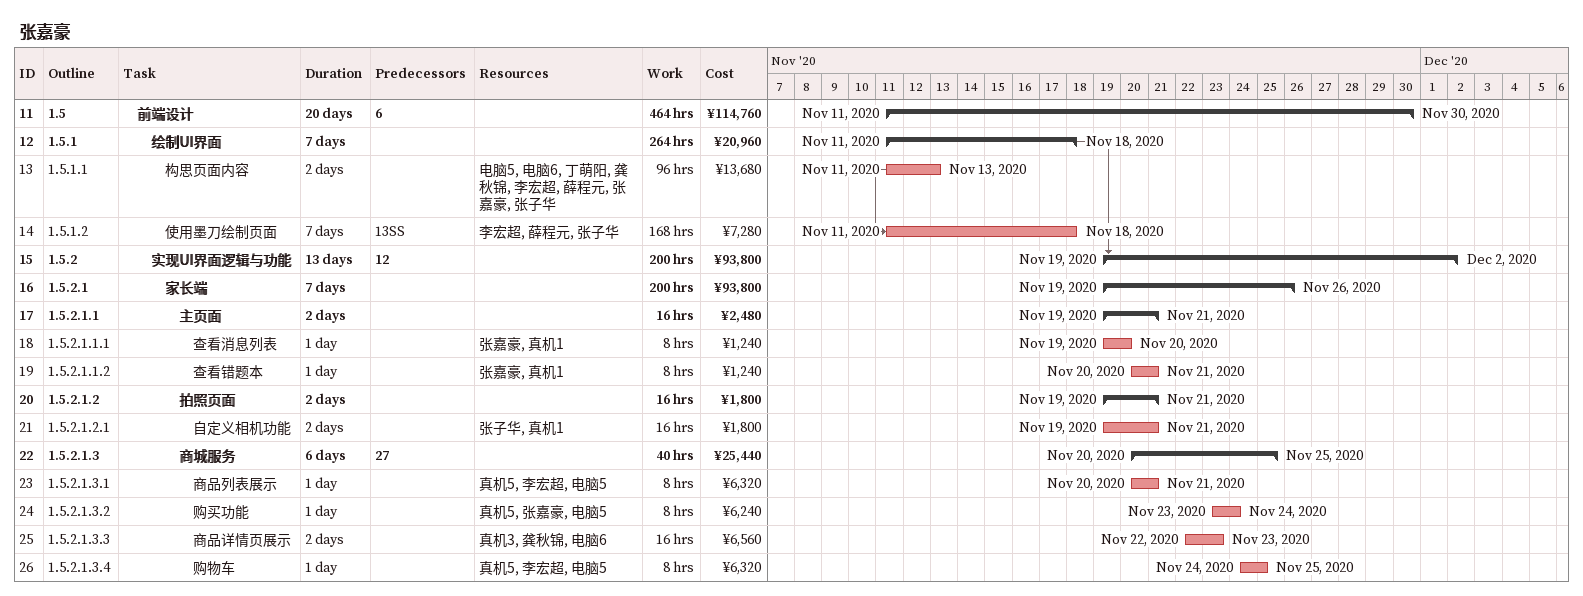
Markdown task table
张嘉豪

| ID | WBS | Task | Duration | Start | Finish | Predecessors | Resources | Work (h) | Cost (¥) |
|---|---|---|---|---|---|---|---|---|---|
| 11 | 1.5 | **前端设计** | 20d | 2020-11-11 | 2020-11-30 | 6 |  | 464 | 114760 |
| 12 | 1.5.1 | **绘制UI界面** | 7d | 2020-11-11 | 2020-11-18 |  |  | 264 | 20960 |
| 13 | 1.5.1.1 | 构思页面内容 | 2d | 2020-11-11 | 2020-11-13 |  | 电脑5, 电脑6, 丁萌阳, 龚秋锦, 李宏超, 薛程元, 张嘉豪, 张子华 | 96 | 13680 |
| 14 | 1.5.1.2 | 使用墨刀绘制页面 | 7d | 2020-11-11 | 2020-11-18 | 13SS | 李宏超, 薛程元, 张子华 | 168 | 7280 |
| 15 | 1.5.2 | **实现UI界面逻辑与功能** | 13d | 2020-11-19 | 2020-12-02 | 12 |  | 200 | 93800 |
| 16 | 1.5.2.1 | **家长端** | 7d | 2020-11-19 | 2020-11-26 |  |  | 200 | 93800 |
| 17 | 1.5.2.1.1 | **主页面** | 2d | 2020-11-19 | 2020-11-21 |  |  | 16 | 2480 |
| 18 | 1.5.2.1.1.1 | 查看消息列表 | 1d | 2020-11-19 | 2020-11-20 |  | 张嘉豪, 真机1 | 8 | 1240 |
| 19 | 1.5.2.1.1.2 | 查看错题本 | 1d | 2020-11-20 | 2020-11-21 |  | 张嘉豪, 真机1 | 8 | 1240 |
| 20 | 1.5.2.1.2 | **拍照页面** | 2d | 2020-11-19 | 2020-11-21 |  |  | 16 | 1800 |
| 21 | 1.5.2.1.2.1 | 自定义相机功能 | 2d | 2020-11-19 | 2020-11-21 |  | 张子华, 真机1 | 16 | 1800 |
| 22 | 1.5.2.1.3 | **商城服务** | 6d | 2020-11-20 | 2020-11-25 | 27 |  | 40 | 25440 |
| 23 | 1.5.2.1.3.1 | 商品列表展示 | 1d | 2020-11-20 | 2020-11-21 |  | 真机5, 李宏超, 电脑5 | 8 | 6320 |
| 24 | 1.5.2.1.3.2 | 购买功能 | 1d | 2020-11-23 | 2020-11-24 |  | 真机5, 张嘉豪, 电脑5 | 8 | 6240 |
| 25 | 1.5.2.1.3.3 | 商品详情页展示 | 2d | 2020-11-22 | 2020-11-23 |  | 真机3, 龚秋锦, 电脑6 | 16 | 6560 |
| 26 | 1.5.2.1.3.4 | 购物车 | 1d | 2020-11-24 | 2020-11-25 |  | 真机5, 李宏超, 电脑5 | 8 | 6320 |
